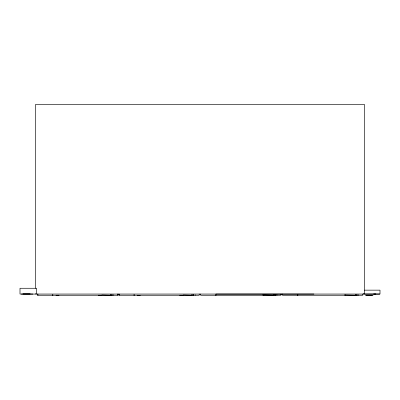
<?xml version="1.0" encoding="UTF-8"?>
<svg xmlns="http://www.w3.org/2000/svg" width="400" height="400" viewBox="0 0 400 400"><rect width="100%" height="100%" fill="white"/><g stroke="black" fill="none" stroke-linecap="round" stroke-linejoin="round"><path stroke-width="0.6" d="M364.54 290.15L380 290.15L380 294.06L20 294.06L20 288.27L36.57 288.27L36.57 294.06M364.54 293.61L363.43 293.61L363.43 294.06M22.985 293.89L30.17 293.89M373.655 293.96L375.875 293.96M101.845 295.03L110.135 295.265M183.235 295.03L191.525 295.265M263.815 295.03L273.31 295.265M345.605 295.03L355.1 295.265M366.17 295.265L372.3 295.265M365.39 295.4L373.08 295.4M140.28 295.495L137.265 295.265M379.72 294.06L364.825 294.06M364.54 294.06L364.54 104.505L35.46 104.505L35.46 288.27M362.795 294.035L362.795 295.265L282.4 295.265L282.4 294.035M358.72 294.74L358.72 295.265M357.15 294.74L357.15 295.265M356.905 294.74L356.905 295.265M356.46 294.74L356.46 295.265M355.68 294.74L355.68 295.265M355.29 294.74L355.29 295.265M345.605 294.74L345.605 295.265M344.77 294.74L344.77 295.265M313.93 294.06L215.845 294.06M297.84 295.265L297.84 294.74L297.53 294.74L297.53 295.265M281.005 294.035L281.005 295.265L200.61 295.265L200.61 294.035M276.93 294.74L276.93 295.265M275.36 294.74L275.36 295.265M275.115 294.74L275.115 295.265M274.67 294.74L274.67 295.265M273.895 294.74L273.895 295.265M273.5 294.74L273.5 295.265M263.815 294.74L263.815 295.265M262.98 294.74L262.98 295.265M216.05 295.265L216.05 294.74L215.74 294.74L215.74 295.265M199.22 294.035L199.22 295.265L118.82 295.265L118.82 294.035M195.145 294.74L195.145 295.265M193.57 294.74L193.57 295.265M193.325 294.74L193.325 295.265M192.88 294.74L192.88 295.265M192.105 294.74L192.105 295.265M191.71 294.74L191.71 295.265M183.1 295.265L179.61 295.265M134.26 294.74L134.26 295.265M133.95 294.74L133.95 295.265M119.18 294.06L119.18 295.265M117.945 294.06L117.945 295.265L37.43 295.265L37.43 294.035M117.83 294.035L117.83 295.265M113.755 294.74L113.755 295.265M112.18 294.74L112.18 295.265M111.94 294.74L111.94 295.265M111.49 294.74L111.49 295.265M110.715 294.74L110.715 295.265M110.32 294.74L110.32 295.265M101.825 295.265L98.33 295.265M59.01 295.265L55.995 295.265M52.87 294.74L52.87 295.265M52.565 294.74L52.565 295.265M37.905 294.06L37.905 295.265M35.46 293.61L35.46 294.06M32.9 294.06L21.325 294.06"/></g></svg>
